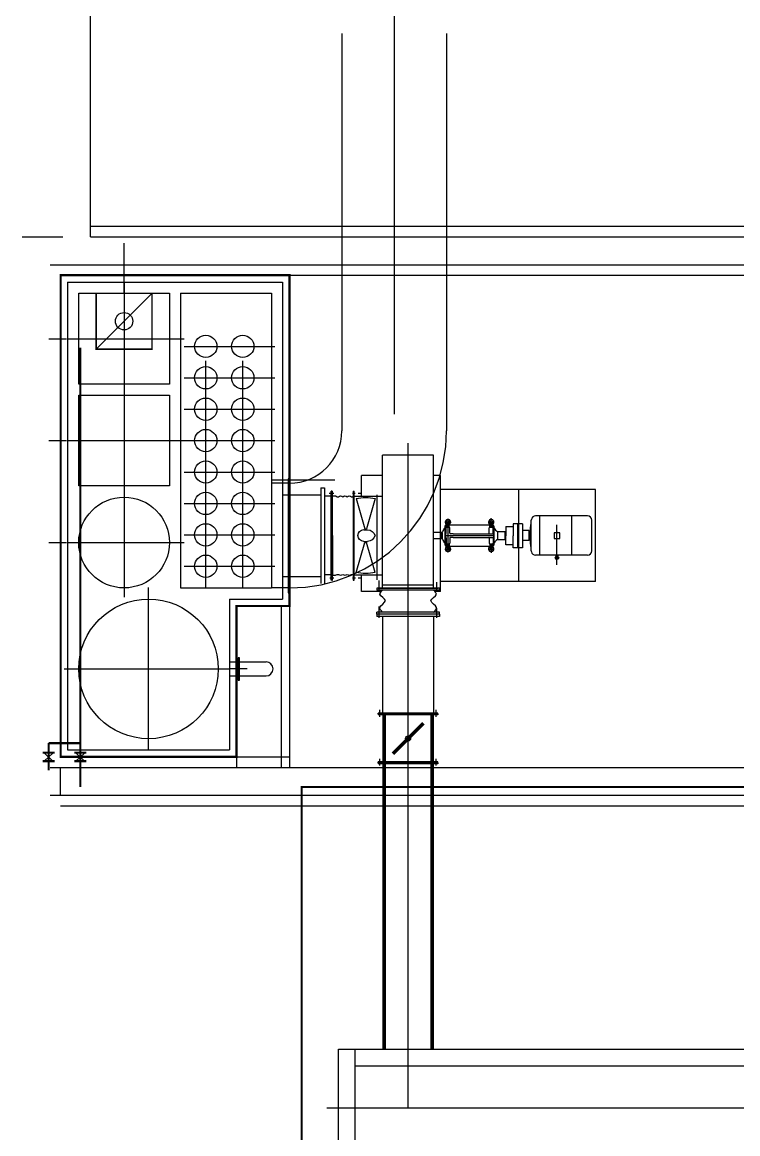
# Model space of a CAD drawing. Extents: x -170 to 1091, y -90 to 504.
# Drawn here: x 167.87 to 178.12, y 49.85 to 65.77 of the extents above; entities that cross this region are included whole.
import ezdxf

# ---------------------------------------------------------------- set-up
doc = ezdxf.new("R2010")
doc.units = 0
doc.header["$LTSCALE"] = 1000
for name, pattern in [('4 点画线', [9, 6.25, -1.25, 0.25, -1.25]), ('CENTER', [50.8, 31.75, -6.35, 6.35, -6.35]), ('CENTER2', [28.575, 19.05, -3.175, 3.175, -3.175]), ('PF_CENTER', [400, 250, -50, 50, -50])]:
    doc.linetypes.add(name, pattern=pattern)
doc.layers.get('0').update_dxf_attribs({"linetype": 'CONTINUOUS'})
for name, color, linetype in [('01', 7, 'CONTINUOUS'), ('02', 1, 'CONTINUOUS'), ('03', 3, 'CENTER'), ('05', 4, 'PF_CENTER'), ('1A', 7, 'CONTINUOUS'), ('PR', 4, 'CONTINUOUS'), ('建筑各种基础线', 6, 'CONTINUOUS'), ('热媒站中心线', 3, 'CENTER'), ('设备', 4, 'CONTINUOUS')]:
    doc.layers.add(name, color=color, linetype=linetype)
doc.layers.add('05 点画线', color=141, linetype='4 点画线', lineweight=25)
doc.layers.add('EQPT', color=7, linetype='CONTINUOUS', lineweight=40)

# ---------------------------------------------------------------- blocks, each defined once
blk = doc.blocks.new('A$C3CAE5930')
at = {"layer": '1A'}
for p, q in [((0, 865, 0), (99, 518, 0)), ((218, 865, 0), (119, 518, 0)), ((99, 518, 0), (119, 518, 0)), ((87, 507, 0), (130, 507, 0)), ((0, 14, 0), (99, 360, 0)), ((87, 372, 0), (130, 372, 0)), ((99, 360, 0), (119, 360, 0)), ((218, 14, 0), (119, 360, 0))]:
    blk.add_line(p, q, dxfattribs=at)
for centre, radius, start, end in [((109, 439, 0), 439, 75.6223, 104.3777), ((87, 439, 0), 67.5, 90, 180), ((87, 439, 0), 67.5, 180, 270), ((130, 417, 0), 90, 14.4775, 90), ((130, 462, 0), 90, 270, 345.5225), ((109, 439, 0), 439, 255.6223, 284.3777)]:
    blk.add_arc(centre, radius, start, end, dxfattribs=at)
blk = doc.blocks.new('A$C214432DA')
at = {"layer": '1A', "xscale": 2.100000000000363, "yscale": 2.100000000000363, "zscale": 2.100000000000363}
blk.add_blockref('A$C3CAE5930', (0, 0, 0), dxfattribs=at)

msp = doc.modelspace()

# ---------------------------------------------------------------- linework, layer by layer
at = {"color": 6, "lineweight": -2}
for p, q in [((168.41999, 62.15093, 0), (168.41999, 55.25093, 0)), ((171.57999, 57.41093, 0), (171.57999, 55.10093, 0)), ((171.69999, 57.41093, 0), (171.69999, 55.10093, 0))]:
    msp.add_line(p, q, dxfattribs=at)
at = {"color": 1, "lineweight": 30}
for p, q in [((168.51999, 62.05093, 0), (168.51999, 55.35093, 0)), ((168.51999, 62.05093, 0), (171.59999, 62.05093, 0)), ((171.59999, 62.05093, 0), (171.59999, 57.51093, 0)), ((170.83999, 57.51093, 0), (170.83999, 55.35093, 0)), ((170.83999, 57.51093, 0), (171.59999, 57.51093, 0)), ((168.51999, 55.35093, 0), (170.83999, 55.35093, 0))]:
    msp.add_line(p, q, dxfattribs=at)
at = {"color": 3, "lineweight": -2}
for p, q in [((169.72999, 61.89093, 0), (168.92999, 61.09093, 0)), ((170.83999, 56.61093, 0), (171.36359, 56.61093, 0)), ((170.83999, 56.41093, 0), (171.36359, 56.41093, 0)), ((168.33342, 55.31524, 0), (168.16741, 55.31524, 0)), ((168.33342, 55.30417, 0), (168.16741, 55.30417, 0)), ((168.30783, 55.30417, 0), (168.19038, 55.19218, 0)), ((168.19109, 55.30417, 0), (168.30618, 55.19218, 0)), ((168.33342, 55.19218, 0), (168.16741, 55.19218, 0)), ((168.33342, 55.18112, 0), (168.16741, 55.18112, 0))]:
    msp.add_line(p, q, dxfattribs=at)
at = {"color": 3, "lineweight": 30}
for p, q in [((168.24946, 61.24093, 0), (168.50249, 61.24093, 0)), ((168.24946, 59.78093, 0), (168.50249, 59.78093, 0)), ((168.24946, 58.32093, 0), (168.50249, 58.32093, 0)), ((171.09303, 56.51093, 0), (170.83999, 56.51093, 0)), ((171.09303, 56.51093, 0), (170.83999, 56.51093, 0)), ((168.24946, 55.05948, 0), (168.24946, 55.44791, 0))]:
    msp.add_line(p, q, dxfattribs=at)
at = {"color": 2, "lineweight": 30}
for p, q in [((171.7, 59.17093, 0), (171.43999, 59.17093, 0)), ((171.7, 57.67093, 0), (171.43999, 57.67093, 0))]:
    msp.add_line(p, q, dxfattribs=at)
at = {"color": 2, "lineweight": -2}
for p, q in [((168.78717, 55.31524, 0), (168.62115, 55.31524, 0)), ((168.78717, 55.30417, 0), (168.62115, 55.30417, 0)), ((168.76157, 55.30417, 0), (168.64412, 55.19218, 0)), ((168.64484, 55.30417, 0), (168.75992, 55.19218, 0)), ((168.78717, 55.19218, 0), (168.62115, 55.19218, 0)), ((168.78717, 55.18112, 0), (168.62115, 55.18112, 0))]:
    msp.add_line(p, q, dxfattribs=at)
at = {"color": 0, "lineweight": -2, "const_width": 0.03, "elevation": 0}
msp.add_lwpolyline([(171.69999, 62.15093), (168.41999, 62.15093), (168.41999, 55.25093), (170.93999, 55.25093), (170.93999, 57.41093), (171.69999, 57.41093), (171.69999, 62.15093)], dxfattribs=at)
at = {"color": 6, "lineweight": -2, "const_width": 0.02, "elevation": 0}
msp.add_lwpolyline([(169.72999, 61.89093), (168.92999, 61.89093), (168.92999, 61.09093), (169.72999, 61.09093), (169.72999, 61.89093)], dxfattribs=at)
at = {"color": 2, "lineweight": -2, "const_width": 0.03, "elevation": 0}
for points in [[(171.87586, 43.72116), (171.87586, 54.81862), (209.03098, 54.81862), (209.03098, 61.24093)], [(168.70261, 54.81862), (168.70261, 61.11056)]]:
    msp.add_lwpolyline(points, dxfattribs=at)
at = {"color": 0, "elevation": 0}
msp.add_lwpolyline([(171.68049, 59.23488), (171.68049, 57.6024), (171.6931, 57.6024), (171.6931, 59.23488)], close=True, dxfattribs=at)
at = {"color": 2, "lineweight": 30, "elevation": 0}
msp.add_lwpolyline([(171.6931, 59.23488), (171.6931, 57.6024), (171.70571, 57.6024), (171.70571, 59.23488)], close=True, dxfattribs=at)
at = {"color": 3, "lineweight": -2, "elevation": 0}
for points in [[(170.97212, 56.66976), (170.96278, 56.66976), (170.96278, 56.34906), (170.97212, 56.34906)], [(170.98147, 56.66976), (170.97212, 56.66976), (170.97212, 56.34906), (170.98147, 56.34906)]]:
    msp.add_lwpolyline(points, close=True, dxfattribs=at)
at = {"color": 3, "lineweight": -2, "const_width": 0.03, "elevation": 0}
for points in [[(168.24946, 55.44791), (168.70261, 55.44791)], [(168.24946, 55.44791), (168.24946, 55.05948)]]:
    msp.add_lwpolyline(points, dxfattribs=at)
at = {"color": 3, "lineweight": -2}
msp.add_circle((169.32999, 61.49093, 0), 0.125, dxfattribs=at)
msp.add_arc((171.36359, 56.51093, 0), 0.1, 270, 90, dxfattribs=at)
at = {"layer": '01'}
for p, q in [((172.95241, 57.66847, 0), (172.95241, 57.63811, 0)), ((173.84758, 57.66793, 0), (172.95241, 57.66847, 0)), ((173.84758, 57.63757, 0), (172.95241, 57.63811, 0)), ((173.84758, 57.66793, 0), (173.84758, 57.63757, 0)), ((172.95241, 57.29347, 0), (172.95241, 57.32383, 0)), ((173.84758, 57.32329, 0), (172.95241, 57.32383, 0)), ((173.84758, 57.29293, 0), (173.84758, 57.32329, 0)), ((172.95241, 57.29347, 0), (172.95241, 57.26311, 0)), ((173.84758, 57.29293, 0), (172.95241, 57.29347, 0)), ((173.84758, 57.26257, 0), (172.95241, 57.26311, 0)), ((173.03437, 57.26311, 0), (173.03437, 55.87863, 0)), ((173.76562, 57.26257, 0), (173.76562, 55.87863, 0)), ((173.84758, 57.29293, 0), (173.84758, 57.26257, 0)), ((172.97229, 55.86504, 0), (172.97229, 55.87863, 0)), ((172.97229, 55.86504, 0), (172.97229, 55.87863, 0)), ((173.7797, 55.87863, 0), (172.97229, 55.87863, 0)), ((173.8277, 55.87863, 0), (172.97229, 55.87863, 0)), ((172.97229, 55.86504, 0), (172.97229, 55.85145, 0)), ((172.97229, 55.86504, 0), (172.97229, 55.85145, 0)), ((173.7797, 55.86504, 0), (172.97229, 55.86504, 0)), ((173.8277, 55.86504, 0), (172.97229, 55.86504, 0)), ((173.7797, 55.85145, 0), (172.97229, 55.85145, 0)), ((173.8277, 55.85145, 0), (172.97229, 55.85145, 0)), ((173.8277, 55.86504, 0), (173.8277, 55.87863, 0)), ((173.8277, 55.86504, 0), (173.8277, 55.87863, 0)), ((173.8277, 55.86504, 0), (173.8277, 55.85145, 0)), ((173.8277, 55.86504, 0), (173.8277, 55.85145, 0)), ((172.97229, 55.16504, 0), (172.97229, 55.17863, 0)), ((172.97229, 55.16504, 0), (172.97229, 55.17863, 0)), ((173.7797, 55.17863, 0), (172.97229, 55.17863, 0)), ((173.8277, 55.17863, 0), (172.97229, 55.17863, 0)), ((172.97229, 55.16504, 0), (172.97229, 55.15145, 0)), ((172.97229, 55.16504, 0), (172.97229, 55.15145, 0)), ((173.7797, 55.16504, 0), (172.97229, 55.16504, 0)), ((173.8277, 55.16504, 0), (172.97229, 55.16504, 0)), ((173.7797, 55.15145, 0), (172.97229, 55.15145, 0)), ((173.8277, 55.15145, 0), (172.97229, 55.15145, 0)), ((172.99684, 55.12592, 0), (172.99684, 55.22444, 0)), ((173.80315, 55.12592, 0), (173.80315, 55.22444, 0)), ((173.8277, 55.16504, 0), (173.8277, 55.17863, 0)), ((173.8277, 55.16504, 0), (173.8277, 55.17863, 0)), ((173.8277, 55.16504, 0), (173.8277, 55.15145, 0)), ((173.8277, 55.16504, 0), (173.8277, 55.15145, 0))]:
    msp.add_line(p, q, dxfattribs=at)
at = {"layer": '01', "ltscale": 8}
for p, q in [((172.4, 51.06385, 0), (221.4596, 51.06385)), ((172.4, 49.38385, 0), (172.4, 51.06385, 0)), ((172.64, 49.38385, 0), (172.64, 51.06385, 0)), ((172.64, 50.82385, 0), (221.26356, 50.82385))]:
    msp.add_line(p, q, dxfattribs=at)
at = {"layer": '01', "const_width": 0.05, "elevation": 0}
for points in [[(173.05599, 55.85145), (173.05599, 55.17863)], [(173.18079, 55.29584), (173.6192, 55.73424)], [(173.74399, 55.85145), (173.74399, 55.17863)]]:
    msp.add_lwpolyline(points, dxfattribs=at)
at = {"layer": '01'}
msp.add_circle((173.39999, 55.51504, 0), 0.0363, dxfattribs=at)
for points in [[(173.03437, 57.32383, 0), (173.01183, 57.34595, 0), (172.95205, 57.40465, 0), (173.1476, 57.48754, 0), (172.95842, 57.56458, 0), (173.01386, 57.61825, 0), (173.03437, 57.63811, 0)], [(173.76562, 57.32329, 0), (173.78816, 57.34541, 0), (173.84794, 57.40411, 0), (173.65239, 57.487, 0), (173.84157, 57.56404, 0), (173.78613, 57.61771, 0), (173.76562, 57.63757, 0)]]:
    msp.add_open_spline(points, degree=3, knots=[0, 0, 0, 0, 0.077547169, 0.205726489, 0.325007281, 0.395055417, 0.395055417, 0.395055417, 0.395055417], dxfattribs=at)
for p in [(172.9951, 55.87863, 0), (172.9951, 55.87863, 0), (173.80489, 55.87863, 0), (173.80489, 55.87863, 0), (172.9951, 55.17863, 0), (172.9951, 55.17863, 0), (173.80489, 55.17863, 0), (173.80489, 55.17863, 0)]:
    msp.add_point(p, dxfattribs=at)
at = {"layer": '02', "ltscale": 8}
msp.add_line((168.85, 62.70093), (168.85, 75.83535, 0), dxfattribs=at)
at = {"layer": '03'}
for p, q in [((172.9852, 57.61836, 0), (172.9852, 57.77783, 0)), ((173.81213, 57.61783, 0), (173.81213, 57.75509, 0)), ((172.9852, 57.24336, 0), (172.9852, 57.40283, 0)), ((173.81213, 57.24283, 0), (173.81213, 57.38009, 0))]:
    msp.add_line(p, q, dxfattribs=at)
at = {"layer": '05', "ltscale": 8}
msp.add_line((172.23401, 50.22535, 0), (187.4, 50.22385, 0), dxfattribs=at)
at = {"layer": '05 点画线'}
msp.add_line((173.2, 67.13, 0), (173.2, 60.15836, 0), dxfattribs=at)
at = {"layer": 'EQPT', "linetype": 'CENTER2', "lineweight": -2, "ltscale": 5}
for p, q in [((172.45, 65.60982, 0), (172.45, 59.92093, 0)), ((173.95, 65.60982, 0), (173.95, 59.92093, 0)), ((172.45, 61.9181, 0), (172.45, 59.92093, 0)), ((173.95, 61.9181, 0), (173.95, 59.92093, 0))]:
    msp.add_line(p, q, dxfattribs=at)
for radius in [0.75, 2.25]:
    msp.add_arc((171.7, 59.92093, 0), radius, 270, 0, dxfattribs=at)
at = {"layer": 'PR'}
msp.add_line((173.05599, 51.06385, 0), (173.74399, 51.06385, 0), dxfattribs=at)
at = {"layer": '建筑各种基础线', "ltscale": 250}
for p, q in [((168.85, 62.85093, 0), (209.98924, 62.85093, 0)), ((169.83347, 62.85093, 0), (178.81343, 62.85093, 0)), ((170.56088, 62.85093, 0), (211.98924, 62.85093, 0)), ((167.86999, 62.70093, 0), (168.45, 62.70093, 0)), ((168.85, 62.70093, 0), (209.86924, 62.70093, 0)), ((169.68347, 62.70093, 0), (178.96343, 62.70093, 0)), ((170.71088, 62.70093, 0), (211.86924, 62.70093, 0)), ((168.26999, 62.30093, 0), (209.86924, 62.30093, 0)), ((171.11088, 62.30093, 0), (211.86924, 62.30093, 0)), ((168.41999, 62.15093, 0), (171.69999, 62.15093, 0)), ((168.41999, 62.15093, 0), (168.41999, 55.25093, 0)), ((168.41999, 62.15093, 0), (209.98924, 62.15093, 0)), ((171.26088, 62.15093, 0), (212.83012, 62.15093, 0)), ((171.69999, 62.15093, 0), (171.69999, 57.41093, 0)), ((170.93999, 57.41093, 0), (170.93999, 55.10093, 0)), ((170.93999, 57.41093, 0), (171.69999, 57.41093, 0)), ((168.41999, 55.25093, 0), (171.69999, 55.25093, 0)), ((168.26999, 55.10093, 0), (213.69999, 55.10093, 0)), ((168.41999, 54.70093, 0), (168.41999, 55.10093, 0)), ((168.26999, 54.70093, 0), (213.69999, 54.70093, 0)), ((168.41999, 54.55093, 0), (213.69999, 54.55093, 0))]:
    msp.add_line(p, q, dxfattribs=at)
at = {"layer": '建筑各种基础线'}
for p, q in [((173.03437, 59.28093, 0), (172.73399, 59.28093, 0)), ((172.73399, 58.98343, 0), (172.73399, 59.28093, 0)), ((173.86399, 59.28093, 0), (173.76562, 59.28093, 0)), ((173.86399, 57.62093, 0), (173.86399, 59.28093, 0)), ((176.08399, 59.08093, 0), (173.86399, 59.08093, 0)), ((174.98399, 57.76093, 0), (174.98399, 59.08093, 0)), ((176.08399, 57.76093, 0), (176.08399, 59.08093, 0)), ((172.73399, 57.62093, 0), (172.73399, 57.85843, 0)), ((176.08399, 57.76093, 0), (173.86399, 57.76093, 0)), ((173.01716, 57.62093, 0), (172.73399, 57.62093, 0)), ((173.86399, 57.62093, 0), (173.78233, 57.62093, 0))]:
    msp.add_line(p, q, dxfattribs=at)
at = {"layer": '热媒站中心线', "ltscale": 20}
for p, q in [((169.32999, 61.89093, 0), (169.32999, 62.611, 0)), ((169.32999, 62.05093, 0), (169.32999, 57.53934, 0)), ((168.51999, 61.24093, 0), (170.18947, 61.24093, 0)), ((170.18999, 61.13093, 0), (171.48999, 61.13093, 0)), ((170.49999, 57.67093, 0), (170.49999, 60.9233, 0)), ((171.02999, 57.67093, 0), (171.02999, 60.9233, 0)), ((170.18999, 60.68093, 0), (171.48999, 60.68093, 0)), ((170.18999, 60.23093, 0), (171.48999, 60.23093, 0)), ((168.51999, 59.78093, 0), (170.18947, 59.78093, 0)), ((170.18999, 59.78093, 0), (171.48999, 59.78093, 0)), ((170.18999, 59.33093, 0), (171.48999, 59.33093, 0)), ((170.18999, 59.33093, 0), (171.48999, 59.33093, 0)), ((171.43999, 59.22093, 0), (172.34999, 59.22093, 0)), ((171.43999, 59.22093, 0), (172.34999, 59.22093, 0)), ((170.18999, 58.88093, 0), (171.48999, 58.88093, 0)), ((173.92544, 58.61482, 0), (174.01429, 58.61482, 0)), ((173.96986, 58.66203, 0), (173.96986, 58.18262, 0)), ((174.54544, 58.61482, 0), (174.63429, 58.61482, 0)), ((174.58986, 58.55545, 0), (174.58986, 58.66916, 0)), ((170.18999, 58.43093, 0), (171.48999, 58.43093, 0)), ((175.53298, 57.99998, 0), (175.53298, 58.57258, 0)), ((168.51999, 58.32093, 0), (170.18947, 58.32093, 0)), ((174.58986, 58.28642, 0), (174.58986, 58.1727, 0)), ((173.92544, 58.22705, 0), (174.01429, 58.22705, 0)), ((174.54544, 58.22705, 0), (174.63429, 58.22705, 0)), ((170.18999, 57.98093, 0), (171.48999, 57.98093, 0)), ((169.67999, 55.35093, 0), (169.67999, 57.67631, 0)), ((168.47276, 56.51093, 0), (170.83999, 56.51093, 0)), ((172.99684, 55.82592, 0), (172.99684, 55.92444, 0)), ((173.80315, 55.82592, 0), (173.80315, 55.92444, 0)), ((172.99684, 55.12592, 0), (172.99684, 55.22444, 0)), ((173.80315, 55.12592, 0), (173.80315, 55.22444, 0))]:
    msp.add_line(p, q, dxfattribs=at)
at = {"layer": '热媒站中心线', "ltscale": 5}
msp.add_line((173.39999, 50.22523, 0), (173.39999, 59.74593, 0), dxfattribs=at)
at = {"layer": '设备'}
for p, q in [((170.13999, 61.89093, 0), (170.13999, 57.67093, 0)), ((170.13999, 61.89093, 0), (171.43999, 61.89093, 0)), ((171.43999, 61.89093, 0), (171.43999, 57.67093, 0)), ((173.03437, 57.66793, 0), (173.03437, 59.57093, 0)), ((173.76562, 59.57093, 0), (173.03437, 59.57093, 0)), ((173.76562, 57.66793, 0), (173.76562, 59.57093, 0)), ((172.14999, 59.10593, 0), (172.14999, 57.73593, 0)), ((172.14999, 59.10593, 0), (172.19999, 59.10593, 0)), ((172.19999, 59.10593, 0), (172.19999, 57.73593, 0)), ((171.59999, 59.00593, 0), (172.14999, 59.00593, 0)), ((171.59999, 59.00593, 0), (172.14999, 59.00593, 0)), ((172.2983, 58.98526, 0), (172.19999, 58.98526, 0)), ((172.2686, 59.02718, 0), (172.32759, 59.02718, 0)), ((172.2686, 59.02692, 0), (172.32759, 59.02692, 0)), ((172.2776, 59.02718, 0), (172.33659, 59.02718, 0)), ((172.2983, 57.78317, 0), (172.2983, 59.05817, 0)), ((172.3073, 59.05817, 0), (172.2983, 59.05817, 0)), ((172.2983, 57.79041, 0), (172.2983, 59.05093, 0)), ((172.3073, 57.78343, 0), (172.3073, 59.05843, 0)), ((172.3073, 59.05843, 0), (172.3073, 58.41602, 0)), ((172.3073, 59.05843, 0), (172.3163, 59.05843, 0)), ((172.3073, 57.78317, 0), (172.3073, 59.05817, 0)), ((172.3073, 59.05817, 0), (172.3073, 58.41576, 0)), ((172.3073, 59.05817, 0), (172.3073, 58.42093, 0)), ((172.3073, 57.7855, 0), (172.3073, 59.04602, 0)), ((172.3073, 57.78523, 0), (172.3073, 59.04576, 0)), ((172.3163, 57.78343, 0), (172.3163, 59.05843, 0)), ((172.3163, 57.7855, 0), (172.3163, 59.04602, 0)), ((172.60063, 59.02718, 0), (172.64212, 59.02718, 0)), ((172.6108, 59.05838, 0), (172.6108, 57.78338, 0)), ((172.6108, 59.05838, 0), (172.6198, 59.05838, 0)), ((172.6198, 59.05843, 0), (172.6198, 57.78343, 0)), ((172.6198, 59.05843, 0), (172.6288, 59.05843, 0)), ((172.6198, 57.78338, 0), (172.6198, 59.05838, 0)), ((172.6198, 57.78545, 0), (172.6198, 59.04597, 0)), ((172.6288, 57.78343, 0), (172.6288, 59.05843, 0)), ((172.6288, 57.7855, 0), (172.6288, 59.04602, 0)), ((172.6288, 58.98343, 0), (173.03437, 58.98343, 0)), ((172.6822, 59.02713, 0), (172.72369, 59.02713, 0)), ((172.95752, 57.7855, 0), (172.95752, 59.00241, 0)), ((173.96986, 58.59366, 0), (173.95928, 58.59271, 0)), ((173.95928, 58.59271, 0), (173.98044, 58.59271, 0)), ((173.98044, 58.59271, 0), (173.96986, 58.59366, 0)), ((174.58986, 58.59366, 0), (174.57928, 58.59271, 0)), ((174.57928, 58.59271, 0), (174.60044, 58.59271, 0)), ((174.60044, 58.59271, 0), (174.58986, 58.59366, 0)), ((174.90366, 58.58922, 0), (174.90366, 58.41748, 0)), ((174.96735, 58.58922, 0), (174.90366, 58.58922, 0)), ((174.96735, 58.58922, 0), (174.96735, 58.24574, 0)), ((174.9736, 58.24588, 0), (174.9736, 58.58923, 0)), ((175.03937, 58.58923, 0), (174.9736, 58.58923, 0)), ((175.03937, 58.58923, 0), (175.03937, 58.24588, 0)), ((175.16486, 58.20218, 0), (175.16486, 58.63968, 0)), ((175.97111, 58.70218, 0), (175.22736, 58.70218, 0)), ((175.28736, 58.13968, 0), (175.28736, 58.70218, 0)), ((175.74754, 58.13968, 0), (175.74754, 58.70218, 0)), ((176.03361, 58.20218, 0), (176.03361, 58.63968, 0)), ((173.87509, 58.46615, 0), (173.76562, 58.46615, 0)), ((173.87466, 58.4643, 0), (173.87466, 58.37756, 0)), ((173.87889, 58.46853, 0), (173.88052, 58.46853, 0)), ((173.88841, 58.46159, 0), (173.88841, 58.38027, 0)), ((173.92649, 58.55876, 0), (173.92649, 58.28311, 0)), ((173.93496, 58.55875, 0), (173.92649, 58.55875, 0)), ((173.93497, 58.56299, 0), (173.93497, 58.27888, 0)), ((173.99631, 58.57674, 0), (173.94342, 58.57674, 0)), ((173.94342, 58.57567, 0), (173.94342, 58.57674, 0)), ((173.94342, 58.57674, 0), (173.94342, 58.57567, 0)), ((173.94342, 58.45584, 0), (173.94342, 58.53231, 0)), ((173.94791, 58.57356, 0), (173.9927, 58.57356, 0)), ((173.94871, 58.57674, 0), (173.94871, 58.57891, 0)), ((173.95029, 58.54289, 0), (173.95029, 58.54606, 0)), ((173.98943, 58.54606, 0), (173.95029, 58.54606, 0)), ((173.95029, 58.54289, 0), (173.98943, 58.54289, 0)), ((173.95156, 58.54606, 0), (173.95156, 58.56299, 0)), ((173.98816, 58.56299, 0), (173.95156, 58.56299, 0)), ((173.95928, 58.56933, 0), (173.95928, 58.56299, 0)), ((173.98044, 58.56933, 0), (173.95928, 58.56933, 0)), ((173.96077, 58.54606, 0), (173.96077, 58.56299, 0)), ((173.97896, 58.54606, 0), (173.97896, 58.56299, 0)), ((173.98044, 58.56933, 0), (173.98044, 58.56299, 0)), ((173.98816, 58.54606, 0), (173.98816, 58.56299, 0)), ((173.98943, 58.54289, 0), (173.98943, 58.54606, 0)), ((173.99102, 58.57674, 0), (173.99102, 58.57891, 0)), ((173.99631, 58.57674, 0), (173.99631, 58.57568, 0)), ((173.99631, 58.45584, 0), (173.99631, 58.53231, 0)), ((173.99842, 58.57356, 0), (174.56262, 58.57356, 0)), ((174.04476, 58.44738, 0), (174.00477, 58.44738, 0)), ((174.04476, 58.44738, 0), (174.6216, 58.44738, 0)), ((174.61631, 58.57674, 0), (174.56342, 58.57674, 0)), ((174.56342, 58.57567, 0), (174.56342, 58.57674, 0)), ((174.56342, 58.45584, 0), (174.56342, 58.53231, 0)), ((174.56791, 58.57356, 0), (174.6127, 58.57356, 0)), ((174.56871, 58.57674, 0), (174.56871, 58.57891, 0)), ((174.57029, 58.54289, 0), (174.57029, 58.54606, 0)), ((174.60943, 58.54606, 0), (174.57029, 58.54606, 0)), ((174.57029, 58.54289, 0), (174.60943, 58.54289, 0)), ((174.57156, 58.54606, 0), (174.57156, 58.56299, 0)), ((174.60816, 58.56299, 0), (174.57156, 58.56299, 0)), ((174.57928, 58.56933, 0), (174.57928, 58.56299, 0)), ((174.60044, 58.56933, 0), (174.57928, 58.56933, 0)), ((174.58077, 58.54606, 0), (174.58077, 58.56299, 0)), ((174.59896, 58.54606, 0), (174.59896, 58.56299, 0)), ((174.60044, 58.56933, 0), (174.60044, 58.56299, 0)), ((174.60816, 58.54606, 0), (174.60816, 58.56299, 0)), ((174.60943, 58.54289, 0), (174.60943, 58.54606, 0)), ((174.61102, 58.57674, 0), (174.61102, 58.57891, 0)), ((174.61631, 58.57674, 0), (174.61631, 58.57382, 0)), ((174.61631, 58.45584, 0), (174.61631, 58.53231, 0)), ((174.6216, 58.55875, 0), (174.6216, 58.27888, 0)), ((174.6216, 58.55875, 0), (174.63006, 58.55875, 0)), ((174.63006, 58.55876, 0), (174.63006, 58.28311, 0)), ((174.68189, 58.47961, 0), (174.68189, 58.36226, 0)), ((174.68189, 58.47751, 0), (174.78989, 58.47751, 0)), ((174.78989, 58.36435, 0), (174.78989, 58.47751, 0)), ((174.78989, 58.4583, 0), (174.80187, 58.4583, 0)), ((174.80187, 58.55176, 0), (174.80187, 58.42439, 0)), ((174.90366, 58.54485, 0), (174.80187, 58.54485, 0)), ((174.80187, 58.54485, 0), (174.80187, 58.41748, 0)), ((175.13464, 58.49286, 0), (175.03937, 58.49286, 0)), ((175.13464, 58.34911, 0), (175.13464, 58.49286, 0)), ((175.15236, 58.45843, 0), (175.13464, 58.45843, 0)), ((175.15236, 58.29593, 0), (175.15236, 58.54593, 0)), ((175.15861, 58.54593, 0), (175.15236, 58.54593, 0)), ((175.15236, 58.32718, 0), (175.15236, 58.51468, 0)), ((175.15236, 58.32906, 0), (175.15236, 58.51281, 0)), ((175.15236, 58.42093, 0), (175.15236, 58.49968, 0)), ((175.15861, 58.26468, 0), (175.15861, 58.57718, 0)), ((175.16486, 58.57718, 0), (175.15861, 58.57718, 0)), ((175.57585, 58.45759, 0), (175.49175, 58.45759, 0)), ((175.49175, 58.45759, 0), (175.49175, 58.3782, 0)), ((175.52923, 58.472, 0), (175.53673, 58.472, 0)), ((175.52923, 58.45759, 0), (175.52923, 58.472, 0)), ((175.53673, 58.45759, 0), (175.53673, 58.472, 0)), ((175.57585, 58.3782, 0), (175.57585, 58.45759, 0)), ((172.2983, 58.42584, 0), (172.2983, 57.85334, 0)), ((172.3073, 58.42093, 0), (172.3073, 57.84593, 0)), ((172.3073, 57.78834, 0), (172.3073, 58.42093, 0)), ((172.3073, 58.42067, 0), (172.3073, 57.84567, 0)), ((172.3073, 57.78343, 0), (172.3073, 58.41602, 0)), ((172.3073, 57.78343, 0), (172.3073, 58.41602, 0)), ((172.3073, 57.78317, 0), (172.3073, 58.41576, 0)), ((172.3073, 57.78317, 0), (172.3073, 58.41576, 0)), ((172.3163, 58.42093, 0), (172.3163, 57.84593, 0)), ((172.3163, 57.78343, 0), (172.3163, 58.41602, 0)), ((173.87509, 58.37571, 0), (173.76562, 58.37571, 0)), ((173.87889, 58.37333, 0), (173.88052, 58.37333, 0)), ((173.93496, 58.28311, 0), (173.92649, 58.28311, 0)), ((173.93496, 58.42093, 0), (174.08317, 58.42093, 0)), ((173.93496, 58.42093, 0), (174.08317, 58.42093, 0)), ((173.94342, 58.38603, 0), (173.94342, 58.30955, 0)), ((173.95029, 58.29898, 0), (173.95029, 58.2958, 0)), ((173.95029, 58.29898, 0), (173.98943, 58.29898, 0)), ((173.98943, 58.2958, 0), (173.95029, 58.2958, 0)), ((173.95156, 58.2958, 0), (173.95156, 58.27888, 0)), ((173.98816, 58.27888, 0), (173.95156, 58.27888, 0)), ((173.95928, 58.27253, 0), (173.95928, 58.27888, 0)), ((173.98044, 58.27253, 0), (173.95928, 58.27253, 0)), ((173.96077, 58.2958, 0), (173.96077, 58.27888, 0)), ((173.97896, 58.2958, 0), (173.97896, 58.27888, 0)), ((173.98044, 58.27253, 0), (173.98044, 58.27888, 0)), ((173.98816, 58.2958, 0), (173.98816, 58.27888, 0)), ((173.98943, 58.29898, 0), (173.98943, 58.2958, 0)), ((173.99631, 58.38603, 0), (173.99631, 58.30955, 0)), ((174.04476, 58.39449, 0), (174.00477, 58.39449, 0)), ((174.04476, 58.39449, 0), (174.6216, 58.39449, 0)), ((174.07471, 58.42093, 0), (174.6216, 58.42093, 0)), ((174.07471, 58.42093, 0), (174.6216, 58.42093, 0)), ((174.56342, 58.38603, 0), (174.56342, 58.30955, 0)), ((174.57029, 58.29898, 0), (174.57029, 58.2958, 0)), ((174.57029, 58.29898, 0), (174.60943, 58.29898, 0)), ((174.60943, 58.2958, 0), (174.57029, 58.2958, 0)), ((174.57156, 58.2958, 0), (174.57156, 58.27888, 0)), ((174.60816, 58.27888, 0), (174.57156, 58.27888, 0)), ((174.57928, 58.27253, 0), (174.57928, 58.27888, 0)), ((174.60044, 58.27253, 0), (174.57928, 58.27253, 0)), ((174.58077, 58.2958, 0), (174.58077, 58.27888, 0)), ((174.59896, 58.2958, 0), (174.59896, 58.27888, 0)), ((174.60044, 58.27253, 0), (174.60044, 58.27888, 0)), ((174.60816, 58.2958, 0), (174.60816, 58.27888, 0)), ((174.60943, 58.29898, 0), (174.60943, 58.2958, 0)), ((174.61631, 58.38603, 0), (174.61631, 58.30955, 0)), ((174.6216, 58.28311, 0), (174.63006, 58.28311, 0)), ((174.68189, 58.36435, 0), (174.78989, 58.36435, 0)), ((174.78989, 58.38356, 0), (174.80187, 58.38356, 0)), ((174.80187, 58.2901, 0), (174.80187, 58.41748, 0)), ((174.90366, 58.2901, 0), (174.80187, 58.2901, 0)), ((174.90366, 58.24574, 0), (174.90366, 58.41748, 0)), ((175.13464, 58.34911, 0), (175.03937, 58.34911, 0)), ((175.15236, 58.38343, 0), (175.13464, 58.38343, 0)), ((175.15236, 58.42093, 0), (175.15236, 58.34218, 0)), ((175.15861, 58.29593, 0), (175.15236, 58.29593, 0)), ((175.49175, 58.3782, 0), (175.57585, 58.3782, 0)), ((173.94342, 58.26619, 0), (173.94342, 58.26513, 0)), ((173.94342, 58.26513, 0), (173.94342, 58.26619, 0)), ((173.99631, 58.26513, 0), (173.94342, 58.26513, 0)), ((173.94791, 58.2683, 0), (173.9927, 58.2683, 0)), ((173.94871, 58.26513, 0), (173.94871, 58.26295, 0)), ((173.96986, 58.2482, 0), (173.95928, 58.24916, 0)), ((173.95928, 58.24916, 0), (173.98044, 58.24916, 0)), ((173.98044, 58.24916, 0), (173.96986, 58.2482, 0)), ((173.99102, 58.26513, 0), (173.99102, 58.26295, 0)), ((173.99631, 58.26513, 0), (173.99631, 58.26619, 0)), ((173.99842, 58.2683, 0), (174.56262, 58.2683, 0)), ((174.56342, 58.26619, 0), (174.56342, 58.26513, 0)), ((174.61631, 58.26513, 0), (174.56342, 58.26513, 0)), ((174.56791, 58.2683, 0), (174.6127, 58.2683, 0)), ((174.56871, 58.26513, 0), (174.56871, 58.26295, 0)), ((174.58986, 58.2482, 0), (174.57928, 58.24916, 0)), ((174.57928, 58.24916, 0), (174.60044, 58.24916, 0)), ((174.60044, 58.24916, 0), (174.58986, 58.2482, 0)), ((174.61102, 58.26513, 0), (174.61102, 58.26295, 0)), ((174.61631, 58.26513, 0), (174.61631, 58.26804, 0)), ((174.96735, 58.24574, 0), (174.90366, 58.24574, 0)), ((175.03937, 58.24588, 0), (174.9736, 58.24588, 0)), ((175.16486, 58.26468, 0), (175.15861, 58.26468, 0)), ((175.97111, 58.13968, 0), (175.22736, 58.13968, 0)), ((175.51423, 58.13343, 0), (175.51423, 58.13968, 0)), ((175.51423, 58.13343, 0), (175.52361, 58.12718, 0)), ((175.51423, 58.13343, 0), (175.55173, 58.13343, 0)), ((175.52361, 58.12718, 0), (175.54236, 58.12718, 0)), ((175.55173, 58.13343, 0), (175.54236, 58.12718, 0)), ((175.55173, 58.13343, 0), (175.55173, 58.13968, 0)), ((175.50039, 58.10218, 0), (175.56632, 58.10218, 0)), ((171.59999, 57.83593, 0), (172.14999, 57.83593, 0)), ((171.59999, 57.83593, 0), (172.14999, 57.83593, 0)), ((172.2983, 57.8566, 0), (172.19999, 57.8566, 0)), ((172.27583, 57.81468, 0), (172.32759, 57.81468, 0)), ((172.27583, 57.81442, 0), (172.32759, 57.81442, 0)), ((172.28483, 57.81468, 0), (172.33659, 57.81468, 0)), ((172.60063, 57.81468, 0), (172.64571, 57.81468, 0)), ((172.6288, 57.85843, 0), (173.03437, 57.85843, 0)), ((172.6822, 57.81463, 0), (172.72728, 57.81463, 0)), ((170.13999, 57.67093, 0), (171.43999, 57.67093, 0)), ((172.3073, 57.78317, 0), (172.2983, 57.78317, 0)), ((172.3073, 57.78343, 0), (172.3163, 57.78343, 0)), ((172.6108, 57.78338, 0), (172.6198, 57.78338, 0)), ((172.6198, 57.78343, 0), (172.6288, 57.78343, 0)), ((172.97187, 57.66843, 0), (173.82812, 57.66843, 0)), ((173.76562, 57.70801, 0), (173.03437, 57.70801, 0)), ((173.76562, 57.70801, 0), (173.03437, 57.70801, 0)), ((173.03437, 57.66843, 0), (173.82812, 57.66843, 0))]:
    msp.add_line(p, q, dxfattribs=at)
at = {"layer": '设备', "elevation": 0}
for points in [[(169.97999, 61.89093), (169.97999, 60.59093), (168.67999, 60.59093), (168.67999, 61.89093)], [(169.97999, 60.43093), (169.97999, 59.13093), (168.67999, 59.13093), (168.67999, 60.43093)]]:
    msp.add_lwpolyline(points, close=True, dxfattribs=at)
at = {"layer": '设备', "const_width": 0.05, "elevation": 0}
for points in [[(173.05599, 55.15145), (173.05599, 54.47303)], [(173.05599, 55.15145), (173.05599, 51.06385)], [(173.74399, 55.15083), (173.74399, 54.47303)], [(173.74399, 55.15083), (173.74399, 51.06385)]]:
    msp.add_lwpolyline(points, dxfattribs=at)
at = {"layer": '设备'}
for centre, radius in [((170.49999, 61.13093, 0), 0.16), ((171.02999, 61.13093, 0), 0.16), ((170.49999, 60.68093, 0), 0.16), ((171.02999, 60.68093, 0), 0.16), ((170.49999, 60.23093, 0), 0.16), ((171.02999, 60.23093, 0), 0.16), ((170.49999, 59.78093, 0), 0.16), ((171.02999, 59.78093, 0), 0.16), ((170.49999, 59.33093, 0), 0.16), ((171.02999, 59.33093, 0), 0.16), ((169.32999, 58.32093, 0), 0.65), ((170.49999, 58.88093, 0), 0.16), ((171.02999, 58.88093, 0), 0.16), ((170.49999, 58.43093, 0), 0.16), ((171.02999, 58.43093, 0), 0.16), ((173.96986, 58.61482, 0), 0.02116), ((174.58986, 58.61482, 0), 0.02116), ((170.49999, 57.98093, 0), 0.16), ((171.02999, 57.98093, 0), 0.16), ((173.96986, 58.22705, 0), 0.02116), ((174.58986, 58.22705, 0), 0.02116), ((175.53298, 58.10218, 0), 0.025), ((175.53298, 58.10218, 0), 0.01875), ((169.67999, 56.51093, 0), 1)]:
    msp.add_circle(centre, radius, dxfattribs=at)
for centre, radius, start, end in [((173.96986, 58.61482, 0), 0.03808, 309.520936, 230.479064), ((173.95505, 58.59271, 0), 0.00423, 270, 0), ((173.98467, 58.59271, 0), 0.00423, 180, 270), ((174.58986, 58.61482, 0), 0.03808, 309.520936, 230.479064), ((174.57505, 58.59271, 0), 0.00423, 270, 0), ((174.60467, 58.59271, 0), 0.00423, 180, 270), ((175.22736, 58.63968, 0), 0.0625, 168.520151, 180), ((175.22736, 58.63968, 0), 0.0625, 90, 168.520151), ((175.97111, 58.63968, 0), 0.0625, 0, 90), ((173.87889, 58.4643, 0), 0.00423, 90, 180), ((173.88052, 58.4844, 0), 0.01587, 270, 319.042635), ((174.03466, 58.42868, 0), 0.14921, 138.583093, 162.320268), ((173.92226, 58.53159, 0), 0.00423, 276.853793, 0), ((173.93496, 58.45584, 0), 0.00846, 270, 0), ((173.94555, 58.56299, 0), 0.01058, 112.697603, 180), ((173.94024, 58.57567, 0), 0.00317, 292.697111, 0), ((173.94025, 58.57567, 0), 0.00317, 318.366149, 0), ((173.954, 58.53231, 0), 0.01058, 90, 180), ((173.94025, 58.57891, 0), 0.00846, 0, 50.477922), ((173.98573, 58.53231, 0), 0.01058, 0, 90), ((173.99948, 58.57891, 0), 0.00846, 129.522078, 180), ((173.99842, 58.57568, 0), 0.00212, 180, 270), ((174.00477, 58.45584, 0), 0.00846, 180, 270), ((174.55496, 58.45584, 0), 0.00846, 270, 0), ((174.56024, 58.57567, 0), 0.00317, 318.366149, 0), ((174.574, 58.53231, 0), 0.01058, 90, 180), ((174.56024, 58.57891, 0), 0.00846, 0, 50.477922), ((174.60573, 58.53231, 0), 0.01058, 0, 90), ((174.61948, 58.57891, 0), 0.00846, 129.522078, 180), ((174.61948, 58.57382, 0), 0.00317, 180, 232.020816), ((174.62477, 58.45584, 0), 0.00846, 180, 247.971927), ((174.61102, 58.56299, 0), 0.01058, 0, 52.020428), ((174.63429, 58.53159, 0), 0.00423, 180, 263.146207), ((174.73302, 58.57918, 0), 0.11194, 207.561339, 242.821935), ((173.87889, 58.37756, 0), 0.00423, 180, 270), ((173.88052, 58.35747, 0), 0.01587, 40.957365, 90), ((174.03466, 58.41318, 0), 0.14921, 197.679732, 221.416907), ((173.92226, 58.31027, 0), 0.00423, 0, 83.146207), ((173.93496, 58.38603, 0), 0.00846, 0, 90), ((173.94555, 58.27888, 0), 0.01058, 180, 247.302397), ((173.954, 58.30956, 0), 0.01058, 180, 270), ((173.98573, 58.30956, 0), 0.01058, 270, 0), ((174.00477, 58.38603, 0), 0.00846, 90, 180), ((174.55496, 58.38603, 0), 0.00846, 0, 90), ((174.574, 58.30956, 0), 0.01058, 180, 270), ((174.60573, 58.30956, 0), 0.01058, 270, 0), ((174.62477, 58.38603, 0), 0.00846, 112.028073, 180), ((174.61948, 58.26804, 0), 0.00317, 127.979184, 180), ((174.61102, 58.27888, 0), 0.01058, 307.979572, 0), ((174.63429, 58.31027, 0), 0.00423, 96.853793, 180), ((174.73302, 58.26268, 0), 0.11194, 117.178065, 152.438661), ((173.96986, 58.22705, 0), 0.03808, 129.520936, 50.479064), ((173.94024, 58.26619, 0), 0.00317, 0, 67.302889), ((173.94025, 58.26619, 0), 0.00317, 0, 41.633851), ((173.94025, 58.26295, 0), 0.00846, 309.522078, 0), ((173.95505, 58.24916, 0), 0.00423, 0, 90), ((173.98467, 58.24916, 0), 0.00423, 90, 180), ((173.99948, 58.26295, 0), 0.00846, 180, 230.477922), ((173.99842, 58.26619, 0), 0.00212, 90, 180), ((174.58986, 58.22705, 0), 0.03808, 129.520936, 50.479064), ((174.56024, 58.26619, 0), 0.00317, 0, 41.633851), ((174.56024, 58.26295, 0), 0.00846, 309.522078, 0), ((174.57505, 58.24916, 0), 0.00423, 0, 90), ((174.60467, 58.24916, 0), 0.00423, 90, 180), ((174.61948, 58.26295, 0), 0.00846, 180, 230.477922), ((175.22736, 58.20218, 0), 0.0625, 180, 191.479849), ((175.22736, 58.20218, 0), 0.0625, 191.479849, 270), ((175.97111, 58.20218, 0), 0.0625, 270, 0)]:
    msp.add_arc(centre, radius, start, end, dxfattribs=at)
for points, knots in [([(172.3163, 58.98549, 0), (172.32346, 58.98696, 0), (172.35294, 58.99348, 0), (172.36676, 58.98363, 0), (172.40294, 58.9699, 0), (172.43194, 59.00093, 0), (172.46364, 58.96505, 0), (172.49481, 59.00198, 0), (172.52592, 58.96511, 0), (172.55781, 59.00066, 0), (172.58361, 58.9735, 0), (172.60529, 58.97594, 0), (172.6108, 58.98343, 0)], [8.29850418, 8.29850418, 8.29850418, 8.29850418, 18.4889156, 43.98401317, 69.47911073, 96.40493477, 123.33075881, 150.25658284, 177.18240688, 204.10823091, 231.03405495, 249.52297055, 249.52297055, 249.52297055, 249.52297055]), ([(172.3163, 57.8566, 0), (172.32258, 57.8551, 0), (172.35282, 57.8483, 0), (172.36676, 57.85824, 0), (172.40294, 57.87197, 0), (172.43194, 57.84094, 0), (172.46364, 57.87682, 0), (172.49481, 57.83988, 0), (172.52592, 57.87675, 0), (172.55781, 57.8412, 0), (172.58361, 57.86837, 0), (172.60529, 57.86593, 0), (172.6108, 57.85843, 0)], [7.76773473, 7.76773473, 7.76773473, 7.76773473, 18.4889156, 43.98401317, 69.47911073, 96.40493477, 123.33075881, 150.25658284, 177.18240688, 204.10823091, 231.03405495, 249.52297055, 249.52297055, 249.52297055, 249.52297055])]:
    msp.add_open_spline(points, degree=3, knots=knots, dxfattribs=at)

# ---------------------------------------------------------------- block references
at = {"layer": '设备', "xscale": -0.0005919230771251, "yscale": 0.0005919230771251, "zscale": 0.0005919230769231, "rotation": 180}
msp.add_blockref('A$C214432DA', (172.65578, 58.96708, 0), dxfattribs=at)

doc.saveas('drawing.dxf')
